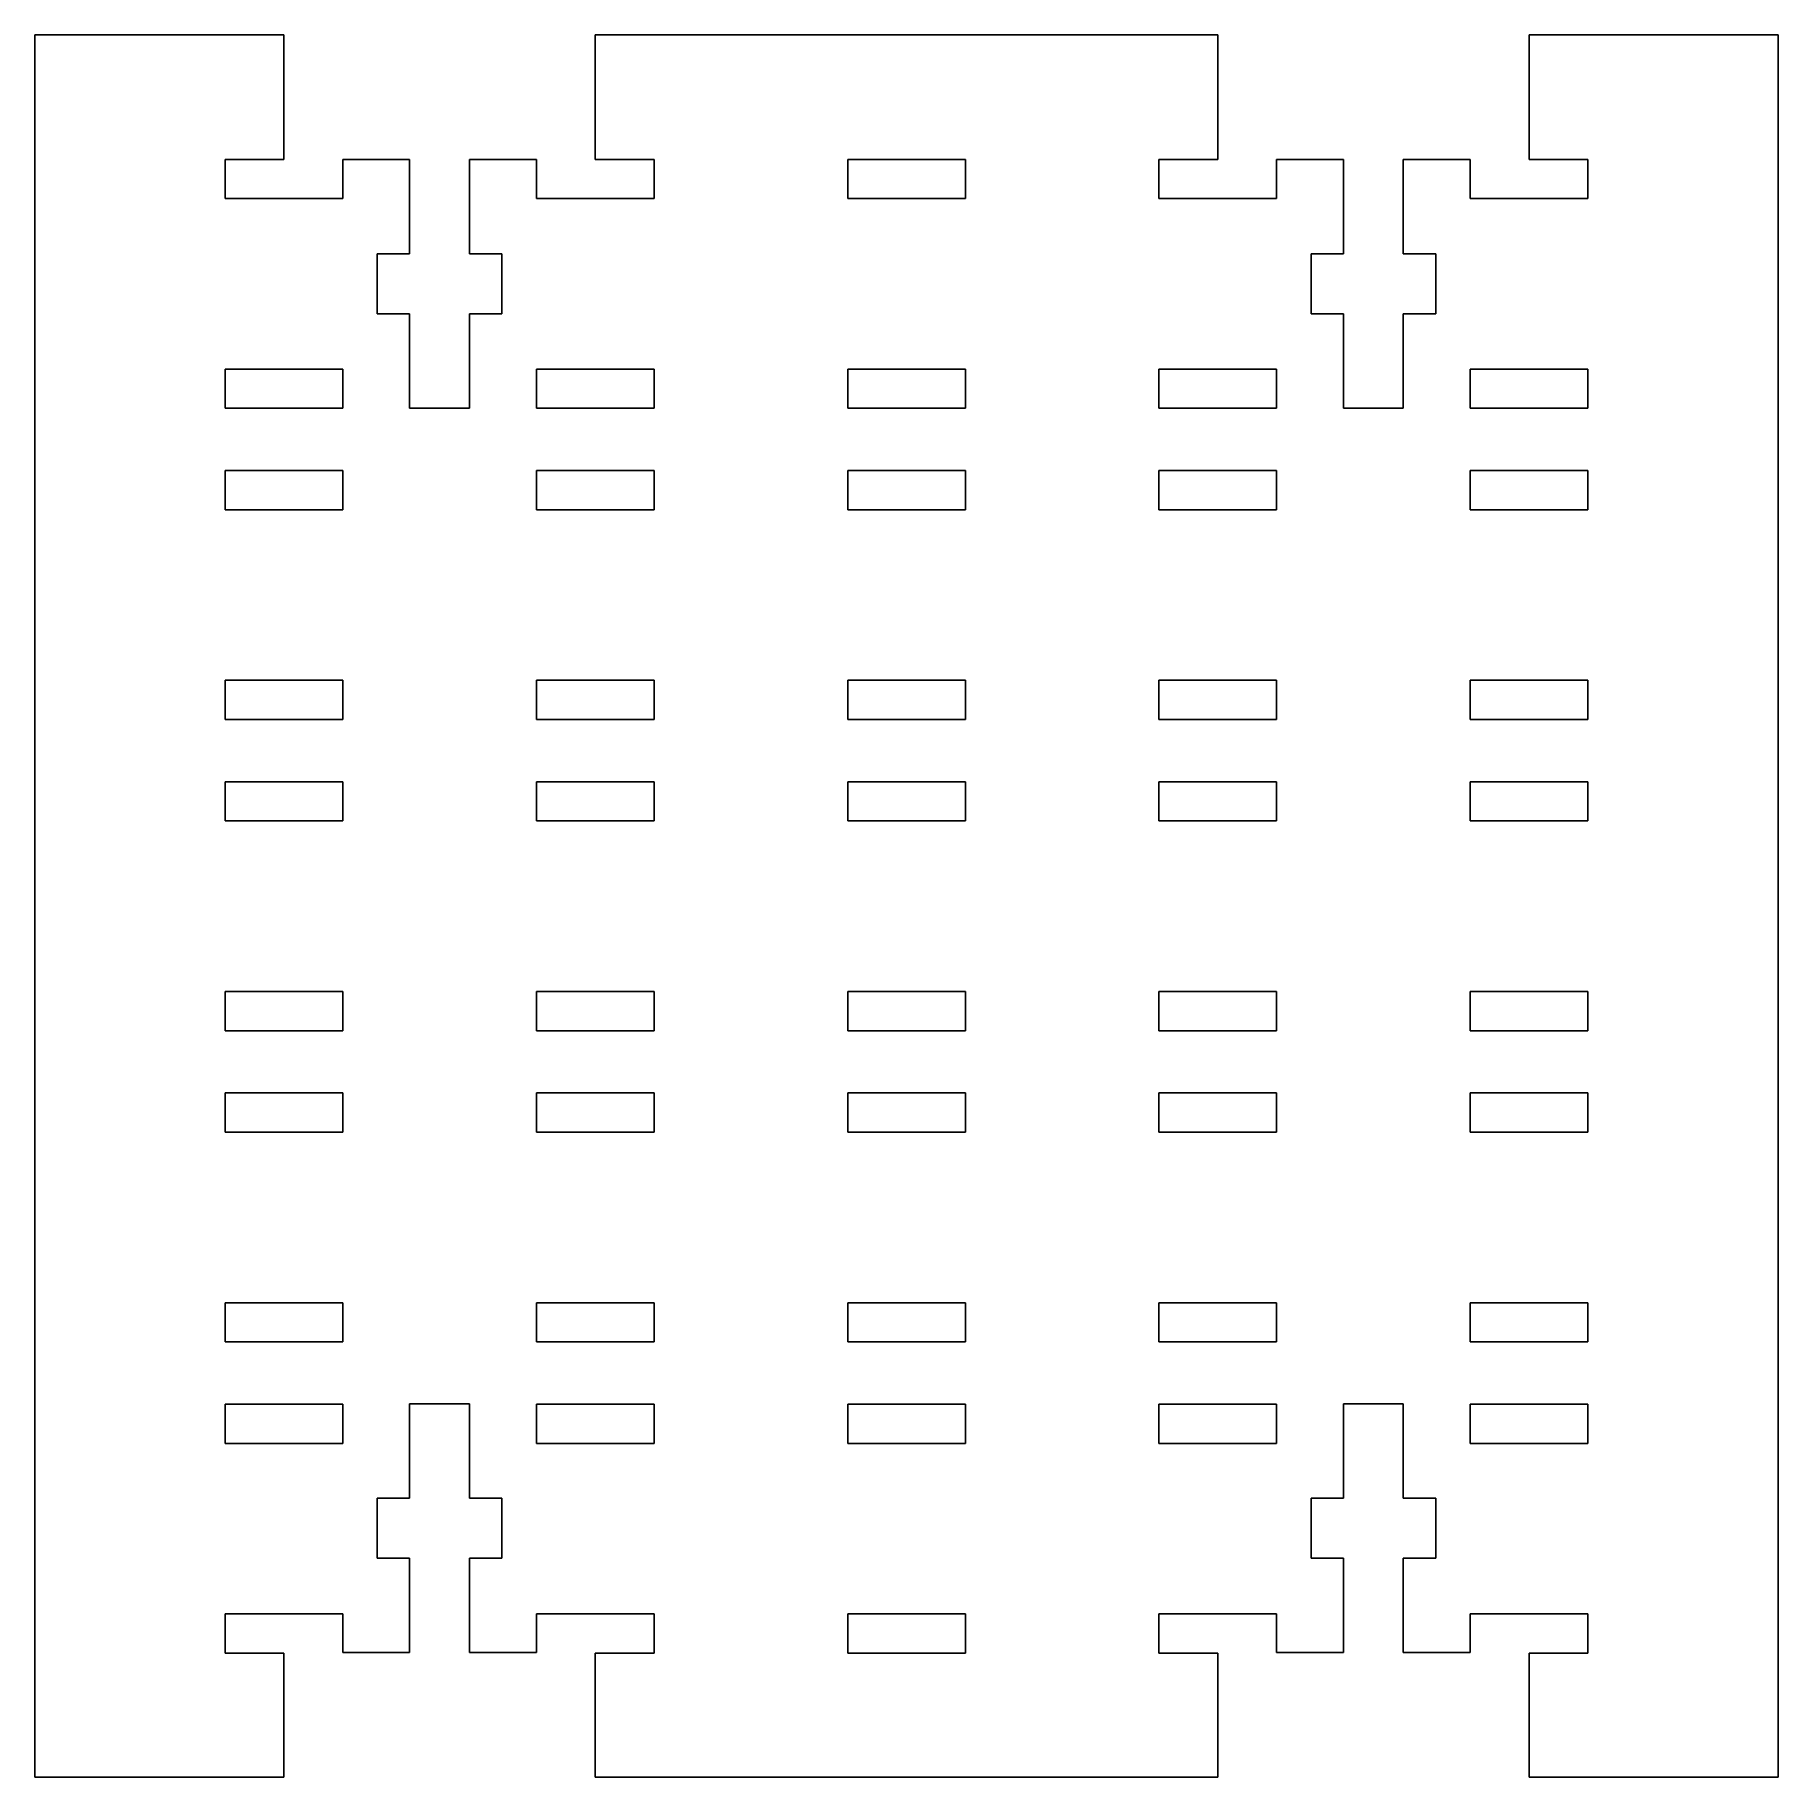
# Model space of a CAD drawing. Header units: millimetres. Extents: x 0 to 100, y 0 to 205.
# Drawn here: x 10.7 to 99.6, y 116.4 to 205.3 of the extents above; entities outside this region: 2.
import ezdxf

# ---------------------------------------------------------------- set-up
doc = ezdxf.new("R2010")
doc.units = ezdxf.units.MM
doc.styles.add('SLDTEXTSTYLE0', font='TXT', dxfattribs={"width": 0.7})

msp = doc.modelspace()

# ---------------------------------------------------------------- linework, layer by layer
at = {"color": 7, "linetype": 'Continuous', "lineweight": 25}
for p, q in [((10.75, 205.265), (10.75, 116.389)), ((23.45, 205.265), (10.75, 205.265)), ((23.45, 205.265), (23.45, 198.915)), ((39.325, 198.915), (39.325, 205.265)), ((71.075, 205.265), (39.325, 205.265)), ((71.075, 205.265), (71.075, 198.915)), ((86.95, 198.915), (86.95, 205.265)), ((99.65, 205.265), (86.95, 205.265)), ((99.65, 116.389), (99.65, 205.265)), ((23.45, 198.915), (20.45, 198.915)), ((20.45, 198.915), (20.45, 196.915)), ((26.45, 196.915), (26.45, 198.915)), ((26.45, 198.915), (29.863, 198.915)), ((29.863, 198.915), (29.863, 194.089)), ((32.911, 194.089), (32.911, 198.915)), ((32.911, 198.915), (36.325, 198.915)), ((36.325, 198.915), (36.325, 196.915)), ((42.325, 198.915), (39.325, 198.915)), ((42.325, 196.915), (42.325, 198.915)), ((58.2, 198.915), (52.2, 198.915)), ((52.2, 198.915), (52.2, 196.915)), ((58.2, 196.915), (58.2, 198.915)), ((71.075, 198.915), (68.075, 198.915)), ((68.075, 198.915), (68.075, 196.915)), ((74.075, 196.915), (74.075, 198.915)), ((74.075, 198.915), (77.488, 198.915)), ((77.488, 198.915), (77.488, 194.089)), ((80.536, 194.089), (80.536, 198.915)), ((80.536, 198.915), (83.95, 198.915)), ((83.95, 198.915), (83.95, 196.915)), ((89.95, 198.915), (86.95, 198.915)), ((89.95, 196.915), (89.95, 198.915)), ((20.45, 196.915), (26.45, 196.915)), ((36.325, 196.915), (42.325, 196.915)), ((52.2, 196.915), (58.2, 196.915)), ((68.075, 196.915), (74.075, 196.915)), ((83.95, 196.915), (89.95, 196.915)), ((29.863, 194.089), (28.212, 194.089)), ((28.212, 194.089), (28.212, 191.041)), ((34.562, 194.089), (32.911, 194.089)), ((34.562, 191.041), (34.562, 194.089)), ((77.488, 194.089), (75.837, 194.089)), ((75.837, 194.089), (75.837, 191.041)), ((82.187, 194.089), (80.536, 194.089)), ((82.187, 191.041), (82.187, 194.089)), ((28.212, 191.041), (29.863, 191.041)), ((29.863, 191.041), (29.863, 186.215)), ((32.911, 186.215), (32.911, 191.041)), ((32.911, 191.041), (34.562, 191.041)), ((75.837, 191.041), (77.488, 191.041)), ((77.488, 191.041), (77.488, 186.215)), ((80.536, 186.215), (80.536, 191.041)), ((80.536, 191.041), (82.187, 191.041)), ((26.45, 188.215), (20.45, 188.215)), ((20.45, 188.215), (20.45, 186.215)), ((26.45, 186.215), (26.45, 188.215)), ((42.325, 188.215), (36.325, 188.215)), ((36.325, 188.215), (36.325, 186.215)), ((42.325, 186.215), (42.325, 188.215)), ((58.2, 188.215), (52.2, 188.215)), ((52.2, 188.215), (52.2, 186.215)), ((58.2, 186.215), (58.2, 188.215)), ((74.075, 188.215), (68.075, 188.215)), ((68.075, 188.215), (68.075, 186.215)), ((74.075, 186.215), (74.075, 188.215)), ((89.95, 188.215), (83.95, 188.215)), ((83.95, 188.215), (83.95, 186.215)), ((89.95, 186.215), (89.95, 188.215)), ((20.45, 186.215), (26.45, 186.215)), ((29.863, 186.215), (32.911, 186.215)), ((36.325, 186.215), (42.325, 186.215)), ((52.2, 186.215), (58.2, 186.215)), ((68.075, 186.215), (74.075, 186.215)), ((77.488, 186.215), (80.536, 186.215)), ((83.95, 186.215), (89.95, 186.215)), ((26.45, 183.04), (20.45, 183.04)), ((20.45, 183.04), (20.45, 181.04)), ((26.45, 181.04), (26.45, 183.04)), ((42.325, 183.04), (36.325, 183.04)), ((36.325, 183.04), (36.325, 181.04)), ((42.325, 181.04), (42.325, 183.04)), ((58.2, 183.04), (52.2, 183.04)), ((52.2, 183.04), (52.2, 181.04)), ((58.2, 181.04), (58.2, 183.04)), ((74.075, 183.04), (68.075, 183.04)), ((68.075, 183.04), (68.075, 181.04)), ((74.075, 181.04), (74.075, 183.04)), ((89.95, 183.04), (83.95, 183.04)), ((83.95, 183.04), (83.95, 181.04)), ((89.95, 181.04), (89.95, 183.04)), ((20.45, 181.04), (26.45, 181.04)), ((36.325, 181.04), (42.325, 181.04)), ((52.2, 181.04), (58.2, 181.04)), ((68.075, 181.04), (74.075, 181.04)), ((83.95, 181.04), (89.95, 181.04)), ((26.45, 172.34), (20.45, 172.34)), ((20.45, 172.34), (20.45, 170.34)), ((26.45, 170.34), (26.45, 172.34)), ((42.325, 172.34), (36.325, 172.34)), ((36.325, 172.34), (36.325, 170.34)), ((42.325, 170.34), (42.325, 172.34)), ((58.2, 172.34), (52.2, 172.34)), ((52.2, 172.34), (52.2, 170.34)), ((58.2, 170.34), (58.2, 172.34)), ((74.075, 172.34), (68.075, 172.34)), ((68.075, 172.34), (68.075, 170.34)), ((74.075, 170.34), (74.075, 172.34)), ((89.95, 172.34), (83.95, 172.34)), ((83.95, 172.34), (83.95, 170.34)), ((89.95, 170.34), (89.95, 172.34)), ((20.45, 170.34), (26.45, 170.34)), ((36.325, 170.34), (42.325, 170.34)), ((52.2, 170.34), (58.2, 170.34)), ((68.075, 170.34), (74.075, 170.34)), ((83.95, 170.34), (89.95, 170.34)), ((26.45, 167.165), (20.45, 167.165)), ((20.45, 167.165), (20.45, 165.165)), ((26.45, 165.165), (26.45, 167.165)), ((42.325, 167.165), (36.325, 167.165)), ((36.325, 167.165), (36.325, 165.165)), ((42.325, 165.165), (42.325, 167.165)), ((58.2, 167.165), (52.2, 167.165)), ((52.2, 167.165), (52.2, 165.165)), ((58.2, 165.165), (58.2, 167.165)), ((74.075, 167.165), (68.075, 167.165)), ((68.075, 167.165), (68.075, 165.165)), ((74.075, 165.165), (74.075, 167.165)), ((89.95, 167.165), (83.95, 167.165)), ((83.95, 167.165), (83.95, 165.165)), ((89.95, 165.165), (89.95, 167.165)), ((20.45, 165.165), (26.45, 165.165)), ((36.325, 165.165), (42.325, 165.165)), ((52.2, 165.165), (58.2, 165.165)), ((68.075, 165.165), (74.075, 165.165)), ((83.95, 165.165), (89.95, 165.165)), ((26.45, 156.465), (20.45, 156.465)), ((20.45, 156.465), (20.45, 154.465)), ((26.45, 154.465), (26.45, 156.465)), ((42.325, 156.465), (36.325, 156.465)), ((36.325, 156.465), (36.325, 154.465)), ((42.325, 154.465), (42.325, 156.465)), ((58.2, 156.465), (52.2, 156.465)), ((52.2, 156.465), (52.2, 154.465)), ((58.2, 154.465), (58.2, 156.465)), ((74.075, 156.465), (68.075, 156.465)), ((68.075, 156.465), (68.075, 154.465)), ((74.075, 154.465), (74.075, 156.465)), ((89.95, 156.465), (83.95, 156.465)), ((83.95, 156.465), (83.95, 154.465)), ((89.95, 154.465), (89.95, 156.465)), ((20.45, 154.465), (26.45, 154.465)), ((36.325, 154.465), (42.325, 154.465)), ((52.2, 154.465), (58.2, 154.465)), ((68.075, 154.465), (74.075, 154.465)), ((83.95, 154.465), (89.95, 154.465)), ((26.45, 151.29), (20.45, 151.29)), ((20.45, 151.29), (20.45, 149.29)), ((26.45, 149.29), (26.45, 151.29)), ((42.325, 151.29), (36.325, 151.29)), ((36.325, 151.29), (36.325, 149.29)), ((42.325, 149.29), (42.325, 151.29)), ((58.2, 151.29), (52.2, 151.29)), ((52.2, 151.29), (52.2, 149.29)), ((58.2, 149.29), (58.2, 151.29)), ((74.075, 151.29), (68.075, 151.29)), ((68.075, 151.29), (68.075, 149.29)), ((74.075, 149.29), (74.075, 151.29)), ((89.95, 151.29), (83.95, 151.29)), ((83.95, 151.29), (83.95, 149.29)), ((89.95, 149.29), (89.95, 151.29)), ((20.45, 149.29), (26.45, 149.29)), ((36.325, 149.29), (42.325, 149.29)), ((52.2, 149.29), (58.2, 149.29)), ((68.075, 149.29), (74.075, 149.29)), ((83.95, 149.29), (89.95, 149.29)), ((26.45, 140.59), (20.45, 140.59)), ((20.45, 140.59), (20.45, 138.59)), ((26.45, 138.59), (26.45, 140.59)), ((42.325, 140.59), (36.325, 140.59)), ((36.325, 140.59), (36.325, 138.59)), ((42.325, 138.59), (42.325, 140.59)), ((58.2, 140.59), (52.2, 140.59)), ((52.2, 140.59), (52.2, 138.59)), ((58.2, 138.59), (58.2, 140.59)), ((74.075, 140.59), (68.075, 140.59)), ((68.075, 140.59), (68.075, 138.59)), ((74.075, 138.59), (74.075, 140.59)), ((89.95, 140.59), (83.95, 140.59)), ((83.95, 140.59), (83.95, 138.59)), ((89.95, 138.59), (89.95, 140.59)), ((20.45, 138.59), (26.45, 138.59)), ((36.325, 138.59), (42.325, 138.59)), ((52.2, 138.59), (58.2, 138.59)), ((68.075, 138.59), (74.075, 138.59)), ((83.95, 138.59), (89.95, 138.59)), ((26.45, 135.415), (20.45, 135.415)), ((20.45, 135.415), (20.45, 133.415)), ((26.45, 133.415), (26.45, 135.415)), ((32.911, 135.439), (29.863, 135.439)), ((29.863, 135.439), (29.863, 130.613)), ((32.911, 130.613), (32.911, 135.439)), ((42.325, 135.415), (36.325, 135.415)), ((36.325, 135.415), (36.325, 133.415)), ((42.325, 133.415), (42.325, 135.415)), ((58.2, 135.415), (52.2, 135.415)), ((52.2, 135.415), (52.2, 133.415)), ((58.2, 133.415), (58.2, 135.415)), ((74.075, 135.415), (68.075, 135.415)), ((68.075, 135.415), (68.075, 133.415)), ((74.075, 133.415), (74.075, 135.415)), ((80.536, 135.439), (77.488, 135.439)), ((77.488, 135.439), (77.488, 130.613)), ((80.536, 130.613), (80.536, 135.439)), ((89.95, 135.415), (83.95, 135.415)), ((83.95, 135.415), (83.95, 133.415)), ((89.95, 133.415), (89.95, 135.415)), ((20.45, 133.415), (26.45, 133.415)), ((36.325, 133.415), (42.325, 133.415)), ((52.2, 133.415), (58.2, 133.415)), ((68.075, 133.415), (74.075, 133.415)), ((83.95, 133.415), (89.95, 133.415)), ((29.863, 130.613), (28.212, 130.613)), ((28.212, 130.613), (28.212, 127.565)), ((34.562, 130.613), (32.911, 130.613)), ((34.562, 127.565), (34.562, 130.613)), ((77.488, 130.613), (75.837, 130.613)), ((75.837, 130.613), (75.837, 127.565)), ((82.187, 130.613), (80.536, 130.613)), ((82.187, 127.565), (82.187, 130.613)), ((28.212, 127.565), (29.863, 127.565)), ((29.863, 127.565), (29.863, 122.739)), ((32.911, 122.739), (32.911, 127.565)), ((32.911, 127.565), (34.562, 127.565)), ((75.837, 127.565), (77.488, 127.565)), ((77.488, 127.565), (77.488, 122.739)), ((80.536, 122.739), (80.536, 127.565)), ((80.536, 127.565), (82.187, 127.565)), ((26.45, 124.715), (20.45, 124.715)), ((20.45, 124.715), (20.45, 122.715)), ((26.45, 122.739), (26.45, 124.715)), ((42.325, 124.715), (36.325, 124.715)), ((36.325, 124.715), (36.325, 122.739)), ((42.325, 122.715), (42.325, 124.715)), ((58.2, 124.715), (52.2, 124.715)), ((52.2, 124.715), (52.2, 122.715)), ((58.2, 122.715), (58.2, 124.715)), ((74.075, 124.715), (68.075, 124.715)), ((68.075, 124.715), (68.075, 122.715)), ((74.075, 122.739), (74.075, 124.715)), ((89.95, 124.715), (83.95, 124.715)), ((83.95, 124.715), (83.95, 122.739)), ((89.95, 122.715), (89.95, 124.715)), ((20.45, 122.715), (23.45, 122.715)), ((23.45, 122.715), (23.45, 116.389)), ((29.863, 122.739), (26.45, 122.739)), ((36.325, 122.739), (32.911, 122.739)), ((39.325, 122.715), (42.325, 122.715)), ((39.325, 116.389), (39.325, 122.715)), ((52.2, 122.715), (58.2, 122.715)), ((68.075, 122.715), (71.075, 122.715)), ((71.075, 122.715), (71.075, 116.389)), ((77.488, 122.739), (74.075, 122.739)), ((83.95, 122.739), (80.536, 122.739)), ((86.95, 116.389), (86.95, 122.715)), ((86.95, 122.715), (89.95, 122.715)), ((10.75, 116.389), (23.45, 116.389)), ((39.325, 116.389), (71.075, 116.389)), ((86.95, 116.389), (99.65, 116.389))]:
    msp.add_line(p, q, dxfattribs=at)

# ---------------------------------------------------------------- texts
at = {"color": 7, "linetype": 'Continuous', "char_height": 3.73507, "attachment_point": 1, "style": 'SLDTEXTSTYLE0'}
for s, insert in [('SOLIDWORKS Educational Product.', (0, 10.417)), ('For Instructional Use Only.', (0, 4.815))]:
    msp.add_mtext(s, dxfattribs=dict(at, insert=insert))

doc.saveas('drawing.dxf')
